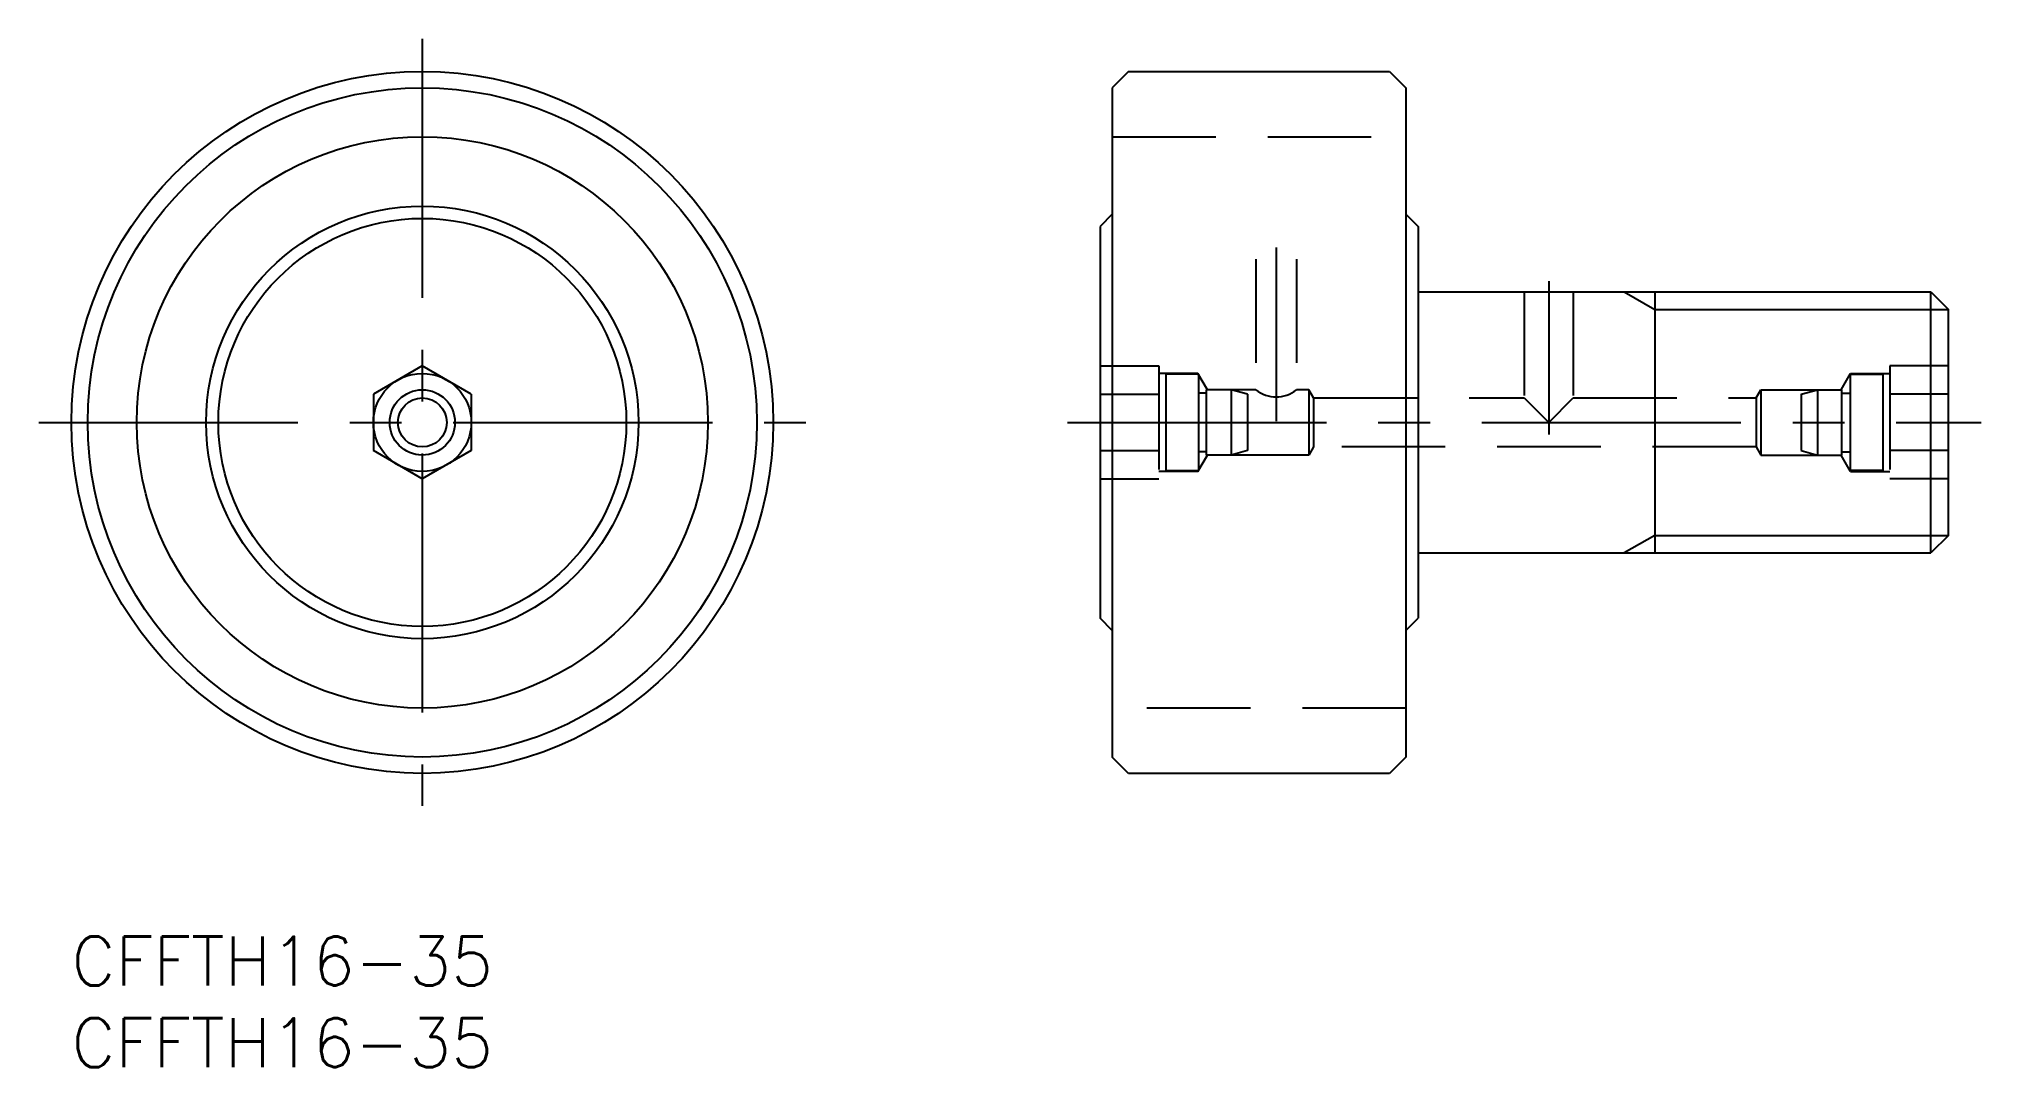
# Model space of a CAD drawing. Extents: x -2 to 117, y -8 to 55.
import ezdxf

# ---------------------------------------------------------------- set-up
doc = ezdxf.new("R2010")
doc.units = 0
doc.header["$LTSCALE"] = 0.5
doc.linetypes.add('CENTER', pattern=[50.8, 31.75, -6.35, 6.35, -6.35])
doc.linetypes.add('DASHED', pattern=[19.05, 12.7, -6.35])
for name, color, linetype in [('MSM_CENTER', 1, 'CENTER'), ('MSM_CONTINUOUS', 7, 'CONTINUOUS'), ('MSM_DASHED', 4, 'DASHED'), ('MSM_NARROW', 5, 'CONTINUOUS'), ('MSM_PART_NUMBER', 7, 'CONTINUOUS')]:
    doc.layers.add(name, color=color, linetype=linetype)
doc.styles.get("Standard").update_dxf_attribs({"font": 'txt.shx', "height": 3, "bigfont": 'bigfont.shx'})

# ---------------------------------------------------------------- blocks, each defined once
blk = doc.blocks.new('*U20')
at = {"layer": 'MSM_PART_NUMBER'}
blk.add_text('CFFTH16-35', height=3, dxfattribs=at).set_placement((0, -3))
blk = doc.blocks.new('*U21')
at = {"layer": 'MSM_PART_NUMBER'}
blk.add_text('CFFTH16-35', height=3, dxfattribs=at).set_placement((0, -8))

msp = doc.modelspace()

# ---------------------------------------------------------------- linework, layer by layer
at = {"layer": 'MSM_CENTER'}
for p, q in [((21.5, 55), (21.5, 8)), ((73.83, 42.21), (73.83, 31.58)), ((90.53, 40.15), (90.53, 30.75)), ((-2, 31.5), (45, 31.5)), ((61.03, 31.5), (117.03, 31.5))]:
    msp.add_line(p, q, dxfattribs=at)
at = {"layer": 'MSM_CONTINUOUS'}
for p, q in [((64.78, 53), (63.78, 52)), ((64.78, 53), (80.78, 53)), ((80.78, 53), (81.78, 52)), ((63.78, 52), (63.78, 11)), ((81.78, 52), (81.78, 11)), ((63.78, 44.25), (63.03, 43.5)), ((81.78, 44.25), (82.53, 43.5)), ((63.03, 43.5), (63.03, 19.5)), ((82.53, 43.5), (82.53, 19.5)), ((82.53, 39.5), (113.95, 39.5)), ((97.03, 39.5), (97.03, 23.5)), ((113.95, 23.5), (113.95, 39.5)), ((113.95, 39.5), (115.03, 38.42)), ((115.03, 24.58), (115.03, 38.42)), ((21.5, 34.96), (18.5, 33.23)), ((24.5, 33.23), (21.5, 34.96)), ((18.5, 33.23), (18.5, 29.77)), ((24.5, 33.23), (24.5, 29.77)), ((21.5, 28.04), (18.5, 29.77)), ((24.5, 29.77), (21.5, 28.04)), ((115.03, 24.58), (113.95, 23.5)), ((82.53, 23.5), (113.95, 23.5)), ((63.78, 18.75), (63.03, 19.5)), ((81.78, 18.75), (82.53, 19.5)), ((64.78, 10), (63.78, 11)), ((81.78, 11), (80.78, 10)), ((80.78, 10), (64.78, 10))]:
    msp.add_line(p, q, dxfattribs=at)
for radius in [21.5, 20.5, 17.5, 13.25, 12.5, 3, 2, 1.5]:
    msp.add_circle((21.5, 31.5), radius, dxfattribs=at)
at = {"layer": 'MSM_DASHED'}
for p, q in [((63.78, 49), (81.78, 49)), ((72.58, 41.5), (72.58, 33.5)), ((75.08, 41.5), (75.08, 33.5)), ((89.03, 39.5), (89.03, 33)), ((92.03, 39.5), (92.03, 33)), ((63.03, 34.96), (66.63, 34.96)), ((66.63, 34.96), (66.63, 28.04)), ((111.43, 34.96), (111.43, 28.04)), ((115.03, 34.96), (111.43, 34.96)), ((69.03, 34.5), (66.63, 34.5)), ((67.06, 34.45), (67.06, 28.55)), ((69.06, 34.45), (67.06, 34.45)), ((69.61, 33.5), (69.03, 34.5)), ((69.03, 34.5), (69.03, 34.45)), ((69.06, 34.45), (69.06, 28.55)), ((72.58, 33.5), (69.56, 33.5)), ((69.56, 29.5), (69.56, 33.5)), ((71.06, 33.5), (71.06, 29.5)), ((72.06, 33.23), (71.06, 33.5)), ((75.83, 33.5), (75.08, 33.5)), ((75.83, 33.5), (75.83, 29.5)), ((76.12, 33), (75.83, 33.5)), ((103.24, 33), (103.53, 33.5)), ((103.53, 33.5), (103.53, 29.5)), ((103.53, 33.5), (108.5, 33.5)), ((106, 33.23), (107, 33.5)), ((107, 33.5), (107, 29.5)), ((108.45, 33.5), (109.03, 34.5)), ((108.5, 29.5), (108.5, 33.5)), ((109, 34.45), (109, 28.55)), ((109, 34.45), (111, 34.45)), ((109.03, 34.5), (109.03, 34.45)), ((109.03, 34.5), (111.43, 34.5)), ((111, 34.45), (111, 28.55)), ((63.03, 33.23), (66.63, 33.23)), ((69.56, 33.3), (69.06, 33.3)), ((72.06, 33.23), (72.06, 29.77)), ((76.12, 33), (89.03, 33)), ((76.12, 33), (76.12, 30)), ((89.03, 33), (90.53, 31.5)), ((90.53, 31.5), (92.03, 33)), ((92.03, 33), (103.24, 33)), ((103.24, 33), (103.24, 30)), ((106, 33.23), (106, 29.77)), ((108.5, 33.3), (109, 33.3)), ((115.03, 33.23), (111.43, 33.23)), ((63.03, 29.77), (66.63, 29.77)), ((72.06, 29.77), (71.06, 29.5)), ((76.12, 30), (75.83, 29.5)), ((103.24, 30), (76.12, 30)), ((103.24, 30), (103.53, 29.5)), ((106, 29.77), (107, 29.5)), ((115.03, 29.77), (111.43, 29.77)), ((69.03, 28.5), (69.61, 29.5)), ((69.56, 29.7), (69.06, 29.7)), ((75.83, 29.5), (69.56, 29.5)), ((103.53, 29.5), (108.5, 29.5)), ((109.03, 28.5), (108.45, 29.5)), ((108.5, 29.7), (109, 29.7)), ((63.03, 28.04), (66.63, 28.04)), ((69.03, 28.5), (66.63, 28.5)), ((67.06, 28.55), (69.06, 28.55)), ((69.03, 28.55), (69.03, 28.5)), ((111, 28.55), (109, 28.55)), ((109.03, 28.55), (109.03, 28.5)), ((109.03, 28.5), (111.43, 28.5)), ((115.03, 28.04), (111.43, 28.04)), ((81.78, 14), (63.78, 14))]:
    msp.add_line(p, q, dxfattribs=at)
msp.add_arc((73.83, 35.06), 2, 231.3562, 308.6438, dxfattribs=at)
at = {"layer": 'MSM_NARROW'}
for p, q in [((95.15, 39.5), (97.03, 38.42)), ((97.03, 38.42), (115.03, 38.42)), ((97.03, 24.58), (95.15, 23.5)), ((97.03, 24.58), (115.03, 24.58))]:
    msp.add_line(p, q, dxfattribs=at)

# ---------------------------------------------------------------- block references
at = {"layer": 'MSM_CONTINUOUS'}
for name in ['*U20', '*U21']:
    msp.add_blockref(name, (0, 0), dxfattribs=at)

doc.saveas('drawing.dxf')
